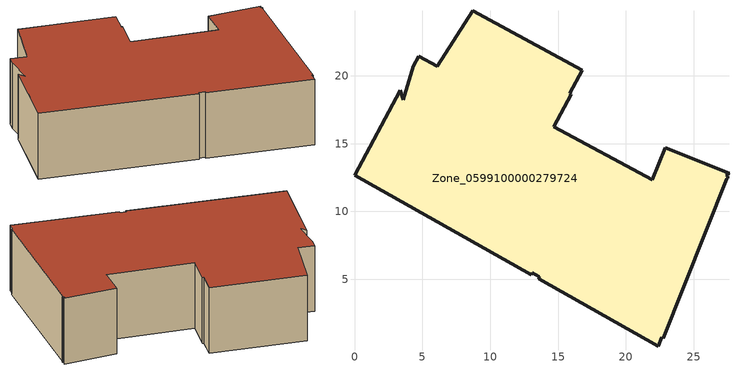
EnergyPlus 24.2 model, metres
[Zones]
Zone_0599100000279724
 floor ground (C_G): 22.92,14.71 27.6,12.81 27.58,12.77 27.39,12.66 27.51,12.61 27.5,12.45 27.44,12.42 22.76,0.66 22.65,0.74 22.37,0.07 13.56,5.04 13.62,5.17 13.1,5.47 13.02,5.34 0,12.68 3.37,18.93 3.59,18.25 4.33,20.72 4.73,21.45 6.1,20.7 8.72,24.79 16.77,20.39 15.87,18.7 15.98,18.64 14.67,16.26 21.95,12.33 z0
 wall outside (C_F): 22.92,14.71 21.95,12.33 14.67,16.26 15.98,18.64 15.87,18.7 16.77,20.39 8.72,24.79 6.1,20.7 4.73,21.45 4.33,20.72 3.59,18.25 3.37,18.93 0,12.68 13.02,5.34 13.1,5.47 13.62,5.17 13.56,5.04 22.37,0.07 22.65,0.74 22.76,0.66 27.44,12.42 27.5,12.45 27.51,12.61 27.39,12.66 27.58,12.77 27.6,12.81 22.92,14.71 z0:6.9
 roof outside (C_R): 27.6,12.81 22.92,14.71 21.95,12.33 14.67,16.26 15.98,18.64 15.87,18.7 16.77,20.39 8.72,24.79 6.1,20.7 4.73,21.45 4.33,20.72 3.59,18.25 3.37,18.93 0,12.68 13.02,5.34 13.1,5.47 13.62,5.17 13.56,5.04 22.37,0.07 22.65,0.74 22.76,0.66 27.44,12.42 27.5,12.45 27.51,12.61 27.39,12.66 27.58,12.77 z6.9
[BUILDING]
Pand.0599100000279724: North Axis=0; Terrain=City; Loads Convergence Tolerance Value=0.04; Temperature Convergence Tolerance Value=0.4; Solar Distribution=FullExterior; Maximum Number of Warmup Days=25; Minimum Number of Warmup Days=1
[Site:Location]
Rotterdam.The.Hague.AP_ZH_NLD Design_Conditions: Latitude=51.96; Longitude=4.45; Time Zone=1; Elevation=-4.5
[SITE:GROUNDTEMPERATURE:BUILDINGSURFACE]
18, 18, 18, 18, 18, 18, 18, 18, 18, 18, 18, 18
[MATERIAL] Thermal Absorptance=0.9; Solar Absorptance=0.7; Visible Absorptance=0.7
Name | Roughness | Thickness | Conductivity | Density | Specific Heat
G.D.1965 | MediumSmooth | 0.15 | 1 | 540 | 1210
F.D.1965 | Rough | 0.3 | 0.857143 | 1920 | 840
R.D.1965 | MediumRough | 0.2 | 0.08 | 1500 | 1000
[CONSTRUCTION]
C_G: G.D.1965
C_F: F.D.1965
C_R: R.D.1965
[ZONE]
Zone_0599100000279724: Type=1; Multiplier=1; Ceiling Height=Autocalculate; Volume=Autocalculate; Floor Area=autocalculate; Part of Total Floor Area=Yes
[ZONEINFILTRATION:DESIGNFLOWRATE]
Infil_Zone_0599100000279724: Zone or ZoneList or Space or SpaceList=Zone_0599100000279724; Schedule=AlwaysOn; Design Flow Rate Calculation Method=Flow/Area; Flow Rate per Floor Area=0.0042; Constant Term Coefficient=1; Temperature Term Coefficient=0; Velocity Term Coefficient=0; Velocity Squared Term Coefficient=0
[HVACTEMPLATE:ZONE:IDEALLOADSAIRSYSTEM]
Zone_0599100000279724: Maximum Heating Supply Air Temperature=50; Minimum Cooling Supply Air Temperature=13; Maximum Heating Supply Air Humidity Ratio=0.0156; Minimum Cooling Supply Air Humidity Ratio=0.0077; Heating Limit=NoLimit; Cooling Limit=NoLimit; Dehumidification Control Type=ConstantSensibleHeatRatio; Cooling Sensible Heat Ratio=0.7; Dehumidification Setpoint=60; Humidification Control Type=None; Humidification Setpoint=30; Outdoor Air Method=None; Outdoor Air Flow Rate per Person=0.00944; Outdoor Air Flow Rate per Zone Floor Area=0; Outdoor Air Flow Rate per Zone=0; Demand Controlled Ventilation Type=None; Outdoor Air Economizer Type=NoEconomizer; Heat Recovery Type=None; Sensible Heat Recovery Effectiveness=0.7; Latent Heat Recovery Effectiveness=0.65
[ZONECONTROL:THERMOSTAT]
ThermostatControl_Zone_0599100000279724: Zone or ZoneList=Zone_0599100000279724; Control Type Schedule=DualSetpointControlType; Control 1=Thermostat_Zone_0599100000279724; Temperature Difference Between Cutout And Setpoint=0
[THERMOSTATSETPOINT:DUALSETPOINT]
Thermostat_Zone_0599100000279724: Heating Setpoint Temperature Schedule=HeatingSetpoint_Zone_0599100000279724; Cooling Setpoint Temperature Schedule=CoolingSetpoint_Zone_0599100000279724
[SCHEDULE:COMPACT]
HeatingSetpoint_Zone_0599100000279724: Through: 12/31, For: AllDays, Until: 24:00, 21
CoolingSetpoint_Zone_0599100000279724: Through: 12/31, For: AllDays, Until: 24:00, 24
DualSetpointControlType: Through: 12/31, For: AllDays, Until: 24:00, 4
AlwaysOn: Through: 12/31, For: AllDays, Until: 24:00, 1
